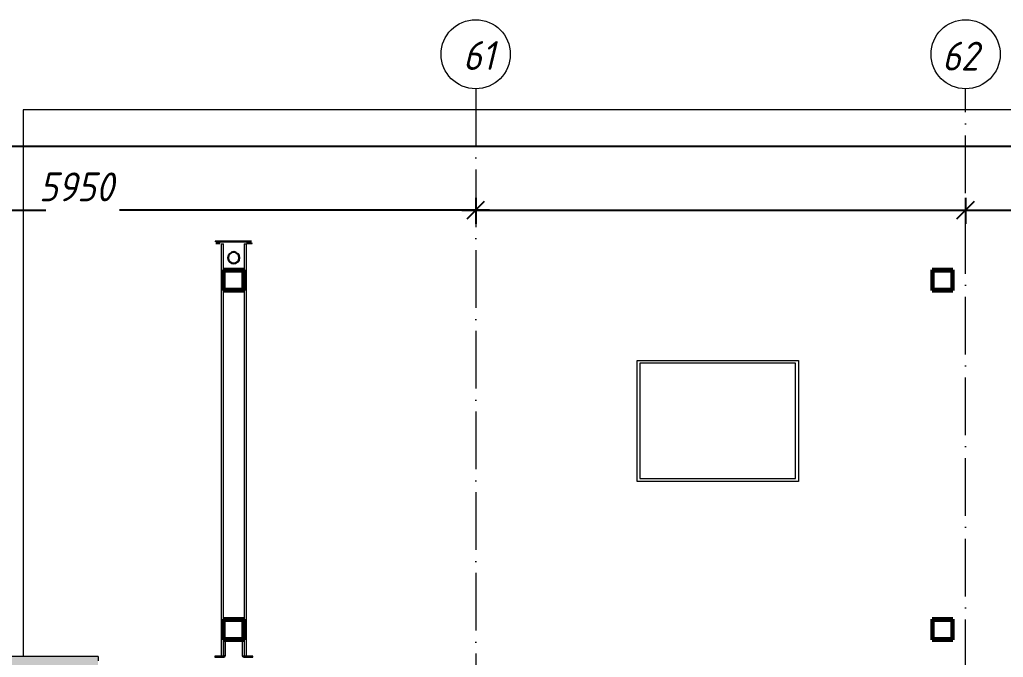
# Model space of a CAD drawing. Header units: millimetres. Extents: x -356862 to 418287, y 0 to 839748.
# Drawn here: x -91371 to -82838, y 544976 to 550509 of the extents above; entities that cross this region are included whole.
import ezdxf

# ---------------------------------------------------------------- set-up
doc = ezdxf.new("R2010")
doc.units = ezdxf.units.MM
doc.linetypes.add('50_200_ШТРИХ_1Т_ш5_п1_п1_', pattern=[700, 500, -100, 0, -100])
for name, color, linetype, lineweight in [('A-____-____-DIMS', 7, 'Continuous', 9), ('A-FLOR-____-OTLN', 7, 'Continuous', 9), ('A-GENM-____-MCUT', 7, 'Continuous', 25), ('A-GENM-____-OTLN-1', 7, 'Continuous', 25), ('A-GLAZ-____-OTLN', 7, 'Continuous', 9), ('A-WALL-FNSH-MCUT-1', 7, 'Continuous', 9), ('S-BEAM-____-MCUT', 7, 'Continuous', 53), ('S-BEAM-____-OTLN', 7, 'Continuous', 9), ('S-GRID-____-IDEN', 7, 'Continuous', 9), ('S-GRID-____-OTLN-1', 7, '50_200_ШТРИХ_1Т_ш5_п1_п1_', 9)]:
    doc.layers.add(name, color=color, linetype=linetype, lineweight=lineweight)
doc.layers.add('A-GLAZ-____-OTLN-1', color=7, linetype='Continuous', lineweight=9, true_color=0xc0c0c0)
doc.styles.add('ISOCPEUR_I', font='isocpeui.ttf', dxfattribs={"width": 0.9, "height": 2.5})
doc.styles.add('ISOCPEUR_I_9', font='isocpeui.ttf', dxfattribs={"width": 0.9, "height": 250})
doc.dimstyles.new('ISO-2_5_0_9К_БОЛЬШОЙ_ОСИ', dxfattribs={"dimscale": 304.8, "dimtxt": 248.995294, "dimasz": 0.492126, "dimexe": 0.393701, "dimexo": 0, "dimgap": 0, "dimtad": 1, "dimdec": 0, "dimzin": 0, "dimdsep": 46, "dimtxsty": 'ISOCPEUR_I', "dimblk1": 'OBLIQUE', "dimblk2": 'OBLIQUE', "dimsah": 1, "dimcen": 0.09, "dimdle": 0.393701, "dimazin": 0, "dimtfac": 1, "dimtdec": 4, "dimtix": 1, "dimtmove": 0, "dimatfit": 3, "dimfxl": 1, "dimtvp": 1, "dimtolj": 1, "dimtzin": 0, "dimarcsym": 2})
doc.dimstyles.new('ISO-2_5_0_9К_БОЛЬШОЙ_ОСИ_2', dxfattribs={"dimscale": 304.8, "dimtxt": 248.995294, "dimasz": 0.492126, "dimexe": 0.393701, "dimexo": 0, "dimgap": 0, "dimtad": 1, "dimdec": 0, "dimzin": 0, "dimdsep": 46, "dimtxsty": 'ISOCPEUR_I_9', "dimblk1": 'OBLIQUE', "dimblk2": 'OBLIQUE', "dimsah": 1, "dimcen": 0.09, "dimdle": 0.393701, "dimazin": 0, "dimtfac": 1, "dimtdec": 4, "dimtix": 1, "dimtmove": 2, "dimatfit": 3, "dimfxl": 1, "dimtvp": 1, "dimtolj": 1, "dimtzin": 0, "dimarcsym": 2})

# ---------------------------------------------------------------- blocks, each defined once
blk = doc.blocks.new('Водосточная труба3 - Водосточная труба-27570315-АР1_План отверстий 1 этажа в осях 1-64_Ю-ЯЯ')
at = {"layer": 'A-GENM-____-MCUT'}
for radius, start, end in [(50, 90, 270), (48, 90, 270), (50, 270, 90), (48, 270, 90)]:
    blk.add_arc((87001.3, 89427), radius, start, end, dxfattribs=at)
blk = doc.blocks.new('Каркас несущий 3 - Каркас несущий 1-27570357-АР1_План отверстий 1 этажа в осях 1-64_Ю-ЯЯ')
at = {"layer": 'S-BEAM-____-MCUT'}
for p, q in [((86910.3, 89322), (86910.3, 89142)), ((87090.3, 89322), (86910.3, 89322)), ((86916.3, 89316), (87084.3, 89316)), ((86916.3, 89148), (86916.3, 89316)), ((87084.3, 89316), (87084.3, 89148)), ((87090.3, 89142), (87090.3, 89322)), ((93060, 89322), (93060, 89142)), ((93240, 89322), (93060, 89322)), ((93066, 89316), (93234, 89316)), ((93066, 89148), (93066, 89316)), ((93234, 89316), (93234, 89148)), ((93240, 89142), (93240, 89322)), ((86910.3, 89142), (87090.3, 89142)), ((87084.3, 89148), (86916.3, 89148)), ((93060, 89142), (93240, 89142)), ((93234, 89148), (93066, 89148)), ((86910.3, 86292), (86910.3, 86112)), ((87090.3, 86292), (86910.3, 86292)), ((86916.3, 86286), (87084.3, 86286)), ((86916.3, 86118), (86916.3, 86286)), ((87084.3, 86286), (87084.3, 86118)), ((87090.3, 86112), (87090.3, 86292)), ((93060, 86292), (93060, 86112)), ((93240, 86292), (93060, 86292)), ((93066, 86286), (93234, 86286)), ((93066, 86118), (93066, 86286)), ((93234, 86286), (93234, 86118)), ((93240, 86112), (93240, 86292)), ((86910.3, 86112), (87090.3, 86112)), ((87084.3, 86118), (86916.3, 86118)), ((93060, 86112), (93240, 86112)), ((93234, 86118), (93066, 86118))]:
    blk.add_line(p, q, dxfattribs=at)
blk = doc.blocks.new('Каркас несущий 6 - Каркас несущий 2-27571040-АР1_План отверстий 1 этажа в осях 1-64_Ю-ЯЯ')
at = {"layer": 'S-BEAM-____-OTLN'}
for p, q in [((86891.3, 89546.9), (86891.3, 85971)), ((86891.3, 89546.9), (86892.3, 89546.9)), ((86892.3, 89546.9), (86910.3, 89546.9)), ((86910.3, 89546.9), (86911.3, 89546.9)), ((86911.3, 89322), (86911.3, 89546.9)), ((87091.3, 89546.9), (87091.3, 85971)), ((87091.3, 89546.9), (87092.3, 89546.9)), ((87092.3, 89546.9), (87110.3, 89546.9)), ((87110.3, 89546.9), (87111.3, 89546.9)), ((87111.3, 85971), (87111.3, 89546.9)), ((86911.3, 86292), (86911.3, 89142.1)), ((86911.3, 85971), (86911.3, 86112)), ((86892.3, 85971), (86891.3, 85971)), ((86910.3, 85971), (86892.3, 85971)), ((86911.3, 85971), (86910.3, 85971)), ((87092.3, 85971), (87091.3, 85971)), ((87110.3, 85971), (87092.3, 85971)), ((87111.3, 85971), (87110.3, 85971))]:
    blk.add_line(p, q, dxfattribs=at)
blk = doc.blocks.new('_Загрузка_Элементы крепления фасадных ламелей2 - _Загрузка_Элементы крепления фасадных ламелей-27588014-АР1_План отверстий 1 этажа в осях 1-64_Ю-ЯЯ')
at = {"layer": 'S-BEAM-____-OTLN'}
for p, q in [((86923.7, 86099.4), (86923.7, 85978.5)), ((86928.7, 85978.4), (86928.7, 86099.3)), ((86938.1, 86108.9), (87063.9, 86108.9)), ((86938.1, 86107), (87063.9, 86107)), ((87073.3, 86099.3), (87073.3, 85978.4)), ((87078.3, 85978.5), (87078.3, 86099.4)), ((86914.1, 85968.9), (86836, 85968.9)), ((86836, 85968.9), (86836, 85963.9)), ((86836, 85963.9), (86914.2, 85963.9)), ((86836, 85963.9), (86836, 85962)), ((86836, 85962), (86914.2, 85962)), ((86928.7, 85976.6), (86928.7, 85978.4)), ((87073.3, 85978.4), (87073.3, 85976.6)), ((87087.8, 85963.9), (87166, 85963.9)), ((87087.8, 85962), (87166, 85962)), ((87166, 85968.9), (87087.9, 85968.9)), ((87166, 85963.9), (87166, 85968.9)), ((87166, 85962), (87166, 85963.9))]:
    blk.add_line(p, q, dxfattribs=at)
for centre, radius, start, end in [((86938.7, 86098.9), 15, 121.18316, 178.15842), ((86938.7, 86098.9), 10, 93.30148, 177.74449), ((86938.7, 86097.1), 10, 93.30148, 177.74449), ((87063.3, 86098.9), 10, 2.25551, 86.69852), ((87063.3, 86097.1), 10, 2.25551, 86.69852), ((87063.3, 86098.9), 15, 1.84158, 58.81684), ((86913.7, 85978.8), 10, 272.25551, 357.74449), ((86913.7, 85978.8), 15, 271.84158, 358.15842), ((86913.7, 85977), 15, 271.84158, 358.15842), ((87088.3, 85978.8), 15, 181.84158, 268.15842), ((87088.3, 85977), 15, 181.84158, 268.15842), ((87088.3, 85978.8), 10, 182.25551, 267.74449)]:
    blk.add_arc(centre, radius, start, end, dxfattribs=at)
blk = doc.blocks.new('Отлив_СКБ - Отлив витража_120_НВФ-31885689-АР1_План отверстий 1 этажа в осях 1-64_Ю-ЯЯ')
at = {"layer": 'A-GLAZ-____-OTLN-1'}
for points in [[(1800, 2), (1800, 120), (0, 120), (0, 2), (749.6, 2)], [(1800, 0), (1800, 2), (0, 2), (0, 0), (749.6, 0)]]:
    blk.add_hatch(color=256, dxfattribs=at).paths.add_polyline_path(points, flags=0)
at = {"layer": 'A-GLAZ-____-OTLN'}
for p, q in [((0, 83), (0, 120)), ((1800, 120), (0, 120)), ((1800, 120), (1800, 83)), ((0, 2), (1800, 2)), ((1800, 0), (0, 0))]:
    blk.add_line(p, q, dxfattribs=at)
blk = doc.blocks.new('Ось сетки - Круг_Ø6_00__ISO-2_5_0_9K_-25732049-АР1_План отверстий 1 этажа в осях 1-64_Ю-ЯЯ')
at = {"layer": 'S-GRID-____-IDEN'}
blk.add_circle((0, 0), 3, dxfattribs=at)
blk = doc.blocks.new('_Oblique')
at = {"color": 0, "linetype": 'ByBlock', "lineweight": -2}
blk.add_line((-0.5, -0.5), (0.5, 0.5), dxfattribs=at)
blk = doc.blocks.new('*D13459')
at = {"layer": 'A-____-____-DIMS', "color": 0, "lineweight": -2, "transparency": 16777216}
for p, q in [((-93365.1, 548962.5), (-93365.1, 548736.4)), ((-87415.1, 548962.5), (-87415.1, 548736.4)), ((-93485.1, 548856.4), (-91144.8, 548856.4)), ((-87295.1, 548856.4), (-90503.7, 548856.4))]:
    blk.add_line(p, q, dxfattribs=at)
at = {"layer": 'Defpoints', "color": 0, "transparency": 16777216}
for p in [(-93365.1, 548962.5), (-87415.1, 548962.5), (-87415.1, 548856.4)]:
    blk.add_point(p, dxfattribs=at)
at = {"layer": 'A-____-____-DIMS', "color": 0, "lineweight": -2, "transparency": 16777216, "xscale": 150, "yscale": 150, "zscale": 150, "rotation": 180}
blk.add_blockref('_Oblique', (-93365.1, 548856.4), dxfattribs=at)
at = {"layer": 'A-____-____-DIMS', "color": 0, "lineweight": -2, "transparency": 16777216, "xscale": 150, "yscale": 150, "zscale": 150}
blk.add_blockref('_Oblique', (-87415.1, 548856.4), dxfattribs=at)
at = {"layer": 'A-____-____-DIMS', "color": 0, "transparency": 16777216, "insert": (-91203.5, 549183), "char_height": 250, "width": 758.478, "attachment_point": 1, "line_spacing_factor": 1.149209, "style": 'ISOCPEUR_I_9'}
blk.add_mtext('\\A1;5950', dxfattribs=at)
blk = doc.blocks.new('*D13460')
at = {"layer": 'A-____-____-DIMS', "color": 0, "lineweight": -2, "transparency": 16777216}
for p, q in [((-87415.1, 548962.5), (-87415.1, 548736.4)), ((-83165.1, 548962.5), (-83165.1, 548736.4)), ((-87535.1, 548856.4), (-83045.1, 548856.4))]:
    blk.add_line(p, q, dxfattribs=at)
at = {"layer": 'Defpoints', "color": 0, "transparency": 16777216}
for p in [(-87415.1, 548962.5), (-83165.1, 548962.5), (-83165.1, 548856.4)]:
    blk.add_point(p, dxfattribs=at)
at = {"layer": 'A-____-____-DIMS', "color": 0, "lineweight": -2, "transparency": 16777216, "xscale": 150, "yscale": 150, "zscale": 150, "rotation": 180}
blk.add_blockref('_Oblique', (-87415.1, 548856.4), dxfattribs=at)
at = {"layer": 'A-____-____-DIMS', "color": 0, "lineweight": -2, "transparency": 16777216, "xscale": 150, "yscale": 150, "zscale": 150}
blk.add_blockref('_Oblique', (-83165.1, 548856.4), dxfattribs=at)
at = {"layer": 'A-____-____-DIMS', "color": 0, "transparency": 16777216, "insert": (-85290.1, 548857.6), "char_height": 2.5, "width": 781.462, "attachment_point": 5, "style": 'ISOCPEUR_I'}
blk.add_mtext('\\A1;4250', dxfattribs=at)
blk = doc.blocks.new('*D13461')
at = {"layer": 'A-____-____-DIMS', "color": 0, "lineweight": -2, "transparency": 16777216}
for p, q in [((-83165.1, 548962.5), (-83165.1, 548736.4)), ((-79015.1, 548962.5), (-79015.1, 548736.4)), ((-83285.1, 548856.4), (-78895.1, 548856.4))]:
    blk.add_line(p, q, dxfattribs=at)
at = {"layer": 'Defpoints', "color": 0, "transparency": 16777216}
for p in [(-83165.1, 548962.5), (-79015.1, 548962.5), (-79015.1, 548856.4)]:
    blk.add_point(p, dxfattribs=at)
at = {"layer": 'A-____-____-DIMS', "color": 0, "lineweight": -2, "transparency": 16777216, "xscale": 150, "yscale": 150, "zscale": 150, "rotation": 180}
blk.add_blockref('_Oblique', (-83165.1, 548856.4), dxfattribs=at)
at = {"layer": 'A-____-____-DIMS', "color": 0, "lineweight": -2, "transparency": 16777216, "xscale": 150, "yscale": 150, "zscale": 150}
blk.add_blockref('_Oblique', (-79015.1, 548856.4), dxfattribs=at)
at = {"layer": 'A-____-____-DIMS', "color": 0, "transparency": 16777216, "insert": (-81090.1, 548857.6), "char_height": 2.5, "width": 724.002, "attachment_point": 5, "style": 'ISOCPEUR_I'}
blk.add_mtext('\\A1;4150', dxfattribs=at)
blk = doc.blocks.new('*D13463')
at = {"layer": 'A-____-____-DIMS', "color": 0, "lineweight": -2, "transparency": 16777216}
for p, q in [((-178865.1, 549514.7), (-178865.1, 549288.6)), ((-75365.1, 549514.7), (-75365.1, 549288.6)), ((-178985.1, 549408.6), (-127631.7, 549408.6)), ((-75245.1, 549408.6), (-126752.7, 549408.6))]:
    blk.add_line(p, q, dxfattribs=at)
at = {"layer": 'Defpoints', "color": 0, "transparency": 16777216}
for p in [(-178865.1, 549514.7), (-75365.1, 549514.7), (-75365.1, 549408.6)]:
    blk.add_point(p, dxfattribs=at)
at = {"layer": 'A-____-____-DIMS', "color": 0, "lineweight": -2, "transparency": 16777216, "xscale": 150, "yscale": 150, "zscale": 150, "rotation": 180}
blk.add_blockref('_Oblique', (-178865.1, 549408.6), dxfattribs=at)
at = {"layer": 'A-____-____-DIMS', "color": 0, "lineweight": -2, "transparency": 16777216, "xscale": 150, "yscale": 150, "zscale": 150}
blk.add_blockref('_Oblique', (-75365.1, 549408.6), dxfattribs=at)
at = {"layer": 'A-____-____-DIMS', "color": 0, "transparency": 16777216, "insert": (-127732.3, 549735.2), "char_height": 250, "width": 1080.257, "attachment_point": 1, "line_spacing_factor": 1.149209, "style": 'ISOCPEUR_I_9'}
blk.add_mtext('\\A1;103500', dxfattribs=at)

msp = doc.modelspace()

# ---------------------------------------------------------------- linework, layer by layer
at = {"layer": 'A-FLOR-____-OTLN'}
for p, q in [((-74498.7376, 549726.983), (-91340.5376, 549726.983)), ((-91340.5376, 549726.983), (-91340.5376, 544983.983)), ((-86015.0675, 547551.983), (-84615.0675, 547551.983)), ((-86015.0675, 546501.983), (-86015.0675, 547551.983)), ((-84615.0675, 547551.983), (-84615.0675, 546501.983)), ((-85990.0675, 547526.983), (-85990.0675, 546526.983)), ((-84640.0675, 547526.983), (-85990.0675, 547526.983)), ((-84640.0675, 546526.983), (-84640.0675, 547526.983)), ((-85990.0675, 546526.983), (-84640.0675, 546526.983)), ((-84615.0675, 546501.983), (-86015.0675, 546501.983))]:
    msp.add_line(p, q, dxfattribs=at)
at = {"layer": 'A-WALL-FNSH-MCUT-1'}
for p, q in [((-89359.7376, 548587.983), (-89673.7376, 548587.983)), ((-89673.7376, 548587.983), (-89673.7376, 548581.983)), ((-89667.7376, 548581.983), (-89359.7376, 548581.983)), ((-89635.7376, 548571.6102), (-89667.7376, 548571.6102)), ((-89667.7376, 548565.6102), (-89635.7376, 548565.6102)), ((-89635.7376, 548565.6102), (-89635.7376, 548571.6102)), ((-89359.7376, 548571.6102), (-89399.62, 548571.6102)), ((-89399.62, 548571.6102), (-89399.62, 548565.6102)), ((-89399.62, 548565.6102), (-89353.7376, 548565.6102)), ((-89353.7376, 548565.6102), (-89353.7376, 548571.6102))]:
    msp.add_line(p, q, dxfattribs=at)
at = {"layer": 'S-GRID-____-OTLN-1'}
for p, q in [((-87415.0675, 549908.7924), (-87415.0675, 498597.5699)), ((-83165.0675, 498597.5699), (-83165.0675, 549908.7924))]:
    msp.add_line(p, q, dxfattribs=at)

# ---------------------------------------------------------------- block references
at = {"layer": 'A-GENM-____-OTLN-1'}
msp.add_blockref('Водосточная труба3 - Водосточная труба-27570315-АР1_План отверстий 1 этажа в осях 1-64_Ю-ЯЯ', (-176515.0675, 459015.941), dxfattribs=at)
at = {"layer": 'A-GLAZ-____-OTLN'}
msp.add_blockref('Отлив_СКБ - Отлив витража_120_НВФ-31885689-АР1_План отверстий 1 этажа в осях 1-64_Ю-ЯЯ', (-92490.0675, 544863.983), dxfattribs=at)
at = {"layer": 'S-BEAM-____-OTLN'}
for name in ['Каркас несущий 6 - Каркас несущий 2-27571040-АР1_План отверстий 1 этажа в осях 1-64_Ю-ЯЯ', 'Каркас несущий 3 - Каркас несущий 1-27570357-АР1_План отверстий 1 этажа в осях 1-64_Ю-ЯЯ', '_Загрузка_Элементы крепления фасадных ламелей2 - _Загрузка_Элементы крепления фасадных ламелей-27588014-АР1_План отверстий 1 этажа в осях 1-64_Ю-ЯЯ']:
    msp.add_blockref(name, (-176515.0675, 459015.941), dxfattribs=at)
at = {"layer": 'S-GRID-____-IDEN', "xscale": 99.99999999999993, "yscale": 99.99999999999993, "zscale": 99.99999999999993, "rotation": 180}
msp.add_blockref('Ось сетки - Круг_Ø6_00__ISO-2_5_0_9K_-25732049-АР1_План отверстий 1 этажа в осях 1-64_Ю-ЯЯ', (-87415.0675, 550208.7924), dxfattribs=at)
at = {"layer": 'S-GRID-____-IDEN', "xscale": 99.99999999999993, "yscale": 99.99999999999993, "zscale": 99.99999999999993}
msp.add_blockref('Ось сетки - Круг_Ø6_00__ISO-2_5_0_9K_-25732049-АР1_План отверстий 1 этажа в осях 1-64_Ю-ЯЯ', (-83165.0675, 550208.7924), dxfattribs=at)

# ---------------------------------------------------------------- texts
at = {"layer": 'S-GRID-____-IDEN', "char_height": 250, "attachment_point": 1, "style": 'ISOCPEUR_I_9'}
for s, insert, width in [('61', (-87525.5892, 550322.7261), 346.329), ('62', (-83369.9958, 550317.567), 404.0505)]:
    msp.add_mtext(s, dxfattribs=dict(at, insert=insert, width=width))

# ---------------------------------------------------------------- dimensions: what is measured, and where the dimension line sits
at = {"layer": 'A-____-____-DIMS'}
for base, p1, p2, override, picture, middle in [((-75365.0675, 549408.6096), (-178865.0675, 549514.6756), (-75365.0675, 549514.6756), {"dimpost": '<>', "dimfxl": 103500}, '*D13463', (-127192.2172, 549568.5568)), ((-87415.0675, 548856.3903), (-93365.0675, 548962.4563), (-87415.0675, 548962.4563), {"dimpost": '<>', "dimfxl": 5950}, '*D13459', (-90824.2377, 549016.3375))]:
    dim = msp.add_linear_dim(base=base, p1=p1, p2=p2, dimstyle='ISO-2_5_0_9К_БОЛЬШОЙ_ОСИ_2', override=override, dxfattribs=at)
    dim.commit()
    dim.dimension.update_dxf_attribs({"geometry": picture, "text_midpoint": middle, "dimtype": 160})
for base, p1, p2, override, picture, middle in [((-83165.0675, 548856.3903), (-87415.0675, 548962.4563), (-83165.0675, 548962.4563), {"dimpost": '<>', "dimfxl": 4250}, '*D13460', (-85290.0675, 548857.6403)), ((-79015.0675, 548856.3903), (-83165.0675, 548962.4563), (-79015.0675, 548962.4563), {"dimpost": '<>', "dimfxl": 4150}, '*D13461', (-81090.0675, 548857.6403))]:
    dim = msp.add_linear_dim(base=base, p1=p1, p2=p2, dimstyle='ISO-2_5_0_9К_БОЛЬШОЙ_ОСИ', override=override, dxfattribs=at)
    dim.commit()
    dim.dimension.update_dxf_attribs({"geometry": picture, "text_midpoint": middle})

doc.saveas('drawing.dxf')
